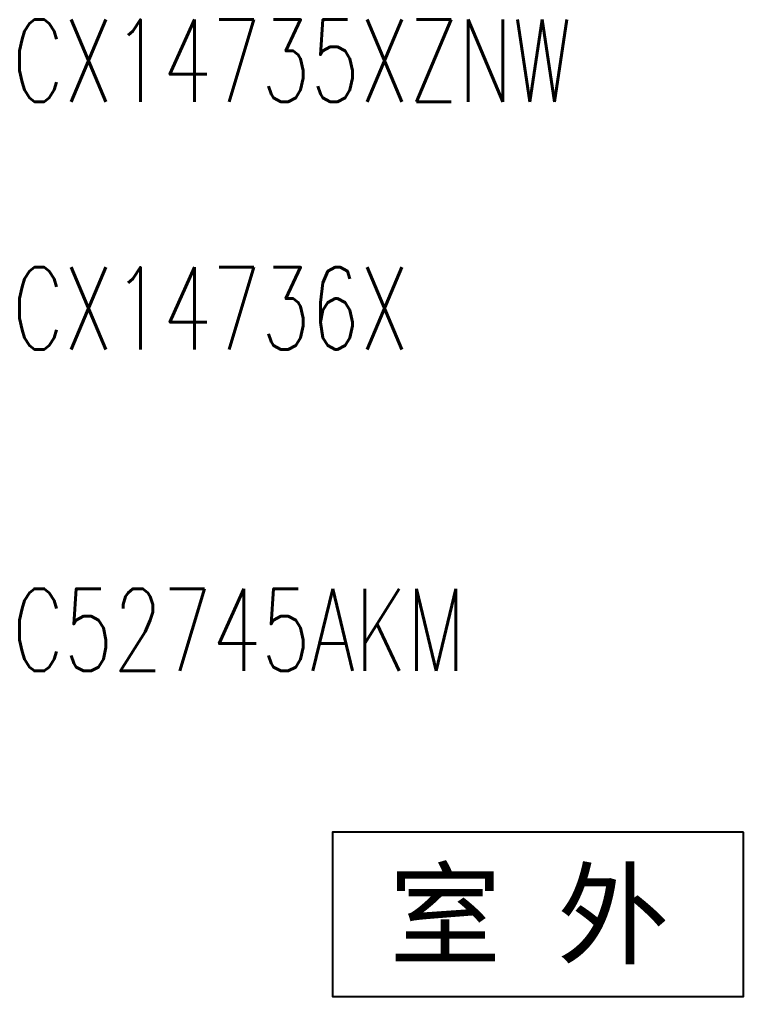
# Model space of a CAD drawing. Extents: x -202236 to 1002404, y -663931 to 1550022.
# Drawn here: x 27965.3 to 28150.3, y -356278.1 to -356028.5 of the extents above; entities that cross this region are included whole.
import ezdxf
from ezdxf.enums import TextEntityAlignment as Align

# ---------------------------------------------------------------- set-up
doc = ezdxf.new("R2010")
doc.units = 0
doc.layers.add('!ZN7-符号-173', color=173, linetype='Continuous')
doc.layers.add('TEXT', color=7, linetype='Continuous')
doc.styles.add('DHTEXT-1', font='ROMANS.shx', dxfattribs={"width": 0.7, "bigfont": 'CHINESE.shx'})
doc.styles.add('中南符号', font='simhei.ttf')

# ---------------------------------------------------------------- blocks, each defined once
blk = doc.blocks.new('中南-室外标记符号')
at = {"ltscale": 6}
blk.add_lwpolyline([(8.75, 0), (-8.75, 0), (-8.75, -7), (8.75, -7)], close=True, dxfattribs=at)
at = {"color": 0, "style": '中南符号'}
blk.add_text('室 外', height=3.5, dxfattribs=at).set_placement((-6.337, -3.5), align=Align.MIDDLE_LEFT)

msp = doc.modelspace()

# ---------------------------------------------------------------- block references
at = {"layer": '!ZN7-符号-173', "color": 7, "ltscale": 30, "xscale": 6, "yscale": 6, "zscale": 6}
msp.add_blockref('中南-室外标记符号', (28097.75, -356236.14), dxfattribs=at)

# ---------------------------------------------------------------- texts
at = {"layer": 'TEXT', "ltscale": 60, "style": 'DHTEXT-1', "width": 0.7}
for s, p in [('CX14735XZNW', (27963.41, -356039)), ('CX14736X', (27963.41, -356102.3)), ('C52745AKM', (27963.41, -356184.47))]:
    msp.add_text(s, height=21, dxfattribs=at).set_placement(p, align=Align.MIDDLE_LEFT)

doc.saveas('drawing.dxf')
